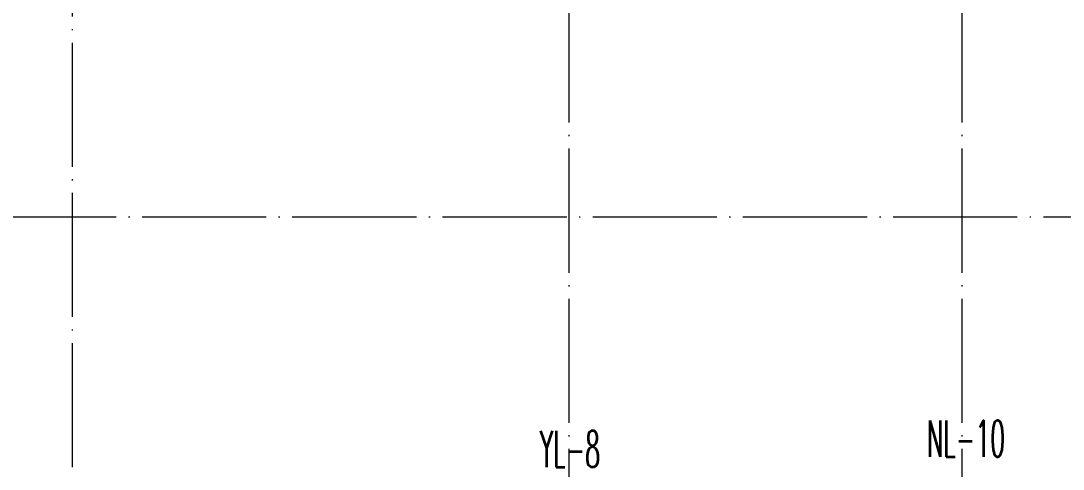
# Model space of a CAD drawing. Extents: x 27938 to 1042331, y -235042 to 1535213.
# Drawn here: x 721867 to 726904, y 145115 to 147282 of the extents above; entities that cross this region are included whole.
import ezdxf

# ---------------------------------------------------------------- set-up
doc = ezdxf.new("R2010")
doc.units = 0
doc.header["$LTSCALE"] = 1000
doc.header["$MEASUREMENT"] = 0
doc.linetypes.add('DOTE', pattern=[2.42, 2, -0.2, 0.02, -0.2])
for name, color, linetype in [('3.5方案汇报，与郭总、侯月琴确定户型_t8$0$2020.03.04 -1安徽标准化洋房户型(UA）_t8_t8$0$看线', 154, 'Continuous'), ('DIM_凝结', 3, 'Continuous'), ('DIM_雨水', 3, 'Continuous')]:
    doc.layers.add(name, color=color, linetype=linetype)
doc.layers.add('DOTE', color=19, linetype='DOTE', lineweight=9)
doc.styles.add('_TWT_SERIAL', font='simplex.shx', dxfattribs={"width": 0.6, "oblique": 10, "height": 3, "bigfont": 'aadri.shx'})

# ---------------------------------------------------------------- blocks, each defined once
blk = doc.blocks.new('GFDGDGRDGRDG')
at = {"layer": 'DOTE', "linetype": 'DOTE', "ltscale": 0.3}
for p, q in [((615293.7, 360558.3), (615293.7, 376108.3)), ((617693.7, 368758.3), (617693.7, 376108.3)), ((619593.7, 368758.3), (619593.7, 376108.3)), ((626393.7, 374108.3), (573593.7, 374108.3))]:
    blk.add_line(p, q, dxfattribs=at)

msp = doc.modelspace()

# ---------------------------------------------------------------- block references
at = {"layer": '3.5方案汇报，与郭总、侯月琴确定户型_t8$0$2020.03.04 -1安徽标准化洋房户型(UA）_t8_t8$0$看线', "ltscale": 10}
msp.add_blockref('GFDGDGRDGRDG', (106822.9, -227776), dxfattribs=at)

# ---------------------------------------------------------------- texts
at = {"layer": 'DIM_凝结', "color": 7, "style": '_TWT_SERIAL', "width": 0.48}
msp.add_text('NL-10', height=175, dxfattribs=at).set_placement((726245.4, 145174.9))
at = {"layer": 'DIM_雨水', "color": 7, "style": '_TWT_SERIAL', "width": 0.48}
msp.add_text('YL-8', height=175, dxfattribs=at).set_placement((724374.1, 145124.3))

doc.saveas('drawing.dxf')
